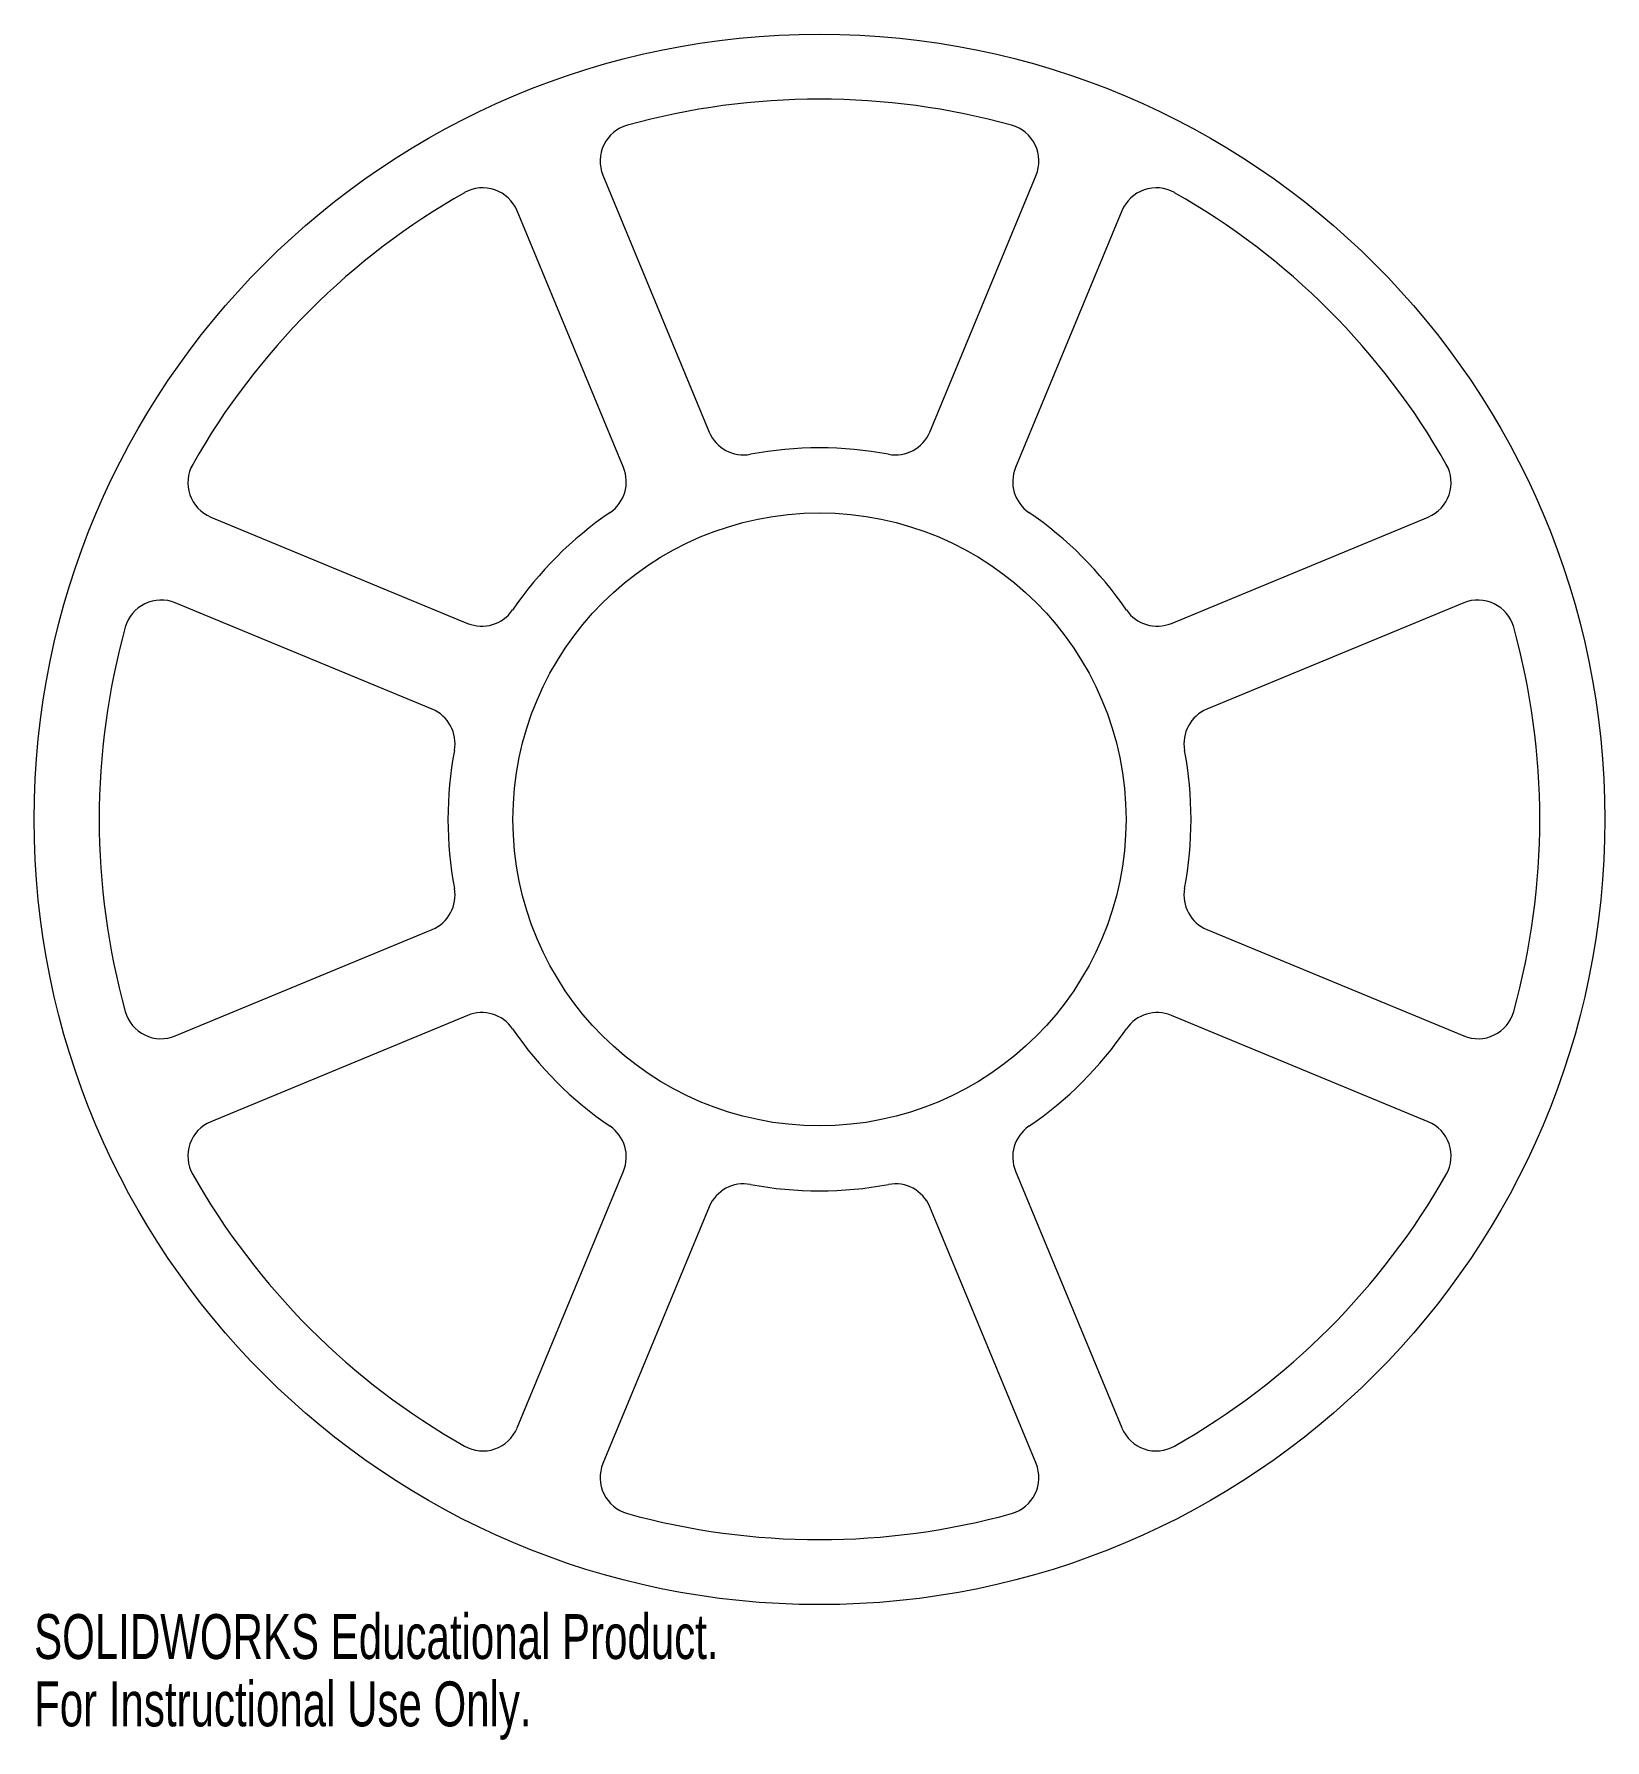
# Model space of a CAD drawing. Header units: millimetres. Extents: x -85 to 85, y -99 to 85.
import ezdxf

# ---------------------------------------------------------------- set-up
doc = ezdxf.new("R2010")
doc.units = ezdxf.units.MM
doc.styles.add('SLDTEXTSTYLE0', font='TXT', dxfattribs={"width": 0.7})

msp = doc.modelspace()

# ---------------------------------------------------------------- linework, layer by layer
at = {"color": 7, "linetype": 'Continuous', "lineweight": 15}
for p, q in [((-23.32, 69.35), (-11.86, 41.7)), ((11.86, 41.7), (23.32, 69.35)), ((-21.1, 37.88), (-32.55, 65.53)), ((32.55, 65.53), (21.1, 37.88)), ((-65.53, 32.55), (-37.88, 21.1)), ((37.88, 21.1), (65.53, 32.55)), ((-41.7, 11.86), (-69.35, 23.32)), ((69.35, 23.32), (41.7, 11.86)), ((-69.35, -23.32), (-41.7, -11.86)), ((41.7, -11.86), (69.35, -23.32)), ((-37.88, -21.1), (-65.53, -32.55)), ((65.53, -32.55), (37.88, -21.1)), ((-32.55, -65.53), (-21.1, -37.88)), ((21.1, -37.88), (32.55, -65.53)), ((-11.86, -41.7), (-23.32, -69.35)), ((23.32, -69.35), (11.86, -41.7))]:
    msp.add_line(p, q, dxfattribs=at)
for radius in [84.55, 33]:
    msp.add_circle((0, 0), radius, dxfattribs=at)
for centre, radius, start, end in [((0, 0), 77.55, 74.5287, 105.4713), ((-19.62, 70.88), 4, 105.4713, 202.5), ((19.62, 70.88), 4, 337.5, 74.5287), ((-36.25, 64), 4, 22.5, 119.5287), ((36.25, 64), 4, 60.4713, 157.5), ((0, 0), 77.55, 119.5287, 150.4713), ((0, 0), 77.55, 29.5287, 60.4713), ((-8.17, 43.24), 4, 202.5, 280.6971), ((8.17, 43.24), 4, 259.3029, 337.5), ((0, 0), 40, 79.3029, 100.6971), ((-64, 36.25), 4, 150.4713, 247.5), ((-24.8, 36.35), 4, 304.3029, 22.5), ((24.8, 36.35), 4, 157.5, 235.6971), ((64, 36.25), 4, 292.5, 29.5287), ((0, 0), 40, 124.3029, 145.6971), ((0, 0), 40, 34.3029, 55.6971), ((-70.88, 19.62), 4, 67.5, 164.5287), ((-36.35, 24.8), 4, 247.5, 325.6971), ((36.35, 24.8), 4, 214.3029, 292.5), ((70.88, 19.62), 4, 15.4713, 112.5), ((0, 0), 77.55, 164.5287, 195.4713), ((0, 0), 77.55, 344.5287, 15.4713), ((-43.24, 8.17), 4, 349.3029, 67.5), ((43.24, 8.17), 4, 112.5, 190.6971), ((0, 0), 40, 169.3029, 190.6971), ((0, 0), 40, 349.3029, 10.6971), ((-43.24, -8.17), 4, 292.5, 10.6971), ((43.24, -8.17), 4, 169.3029, 247.5), ((-70.88, -19.62), 4, 195.4713, 292.5), ((-36.35, -24.8), 4, 34.3029, 112.5), ((36.35, -24.8), 4, 67.5, 145.6971), ((70.88, -19.62), 4, 247.5, 344.5287), ((0, 0), 40, 214.3029, 235.6971), ((0, 0), 40, 304.3029, 325.6971), ((-64, -36.25), 4, 112.5, 209.5287), ((-24.8, -36.35), 4, 337.5, 55.6971), ((24.8, -36.35), 4, 124.3029, 202.5), ((64, -36.25), 4, 330.4713, 67.5), ((0, 0), 77.55, 209.5287, 240.4713), ((0, 0), 77.55, 299.5287, 330.4713), ((-8.17, -43.24), 4, 79.3029, 157.5), ((0, 0), 40, 259.3029, 280.6971), ((8.17, -43.24), 4, 22.5, 100.6971), ((-36.25, -64), 4, 240.4713, 337.5), ((36.25, -64), 4, 202.5, 299.5287), ((-19.62, -70.88), 4, 157.5, 254.5287), ((19.62, -70.88), 4, 285.4713, 22.5), ((0, 0), 77.55, 254.5287, 285.4713)]:
    msp.add_arc(centre, radius, start, end, dxfattribs=at)

# ---------------------------------------------------------------- texts
at = {"color": 7, "linetype": 'Continuous', "char_height": 4.8336, "attachment_point": 1, "style": 'SLDTEXTSTYLE0'}
for s, insert in [('SOLIDWORKS Educational Product.', (-84.55, -85.57)), ('For Instructional Use Only.', (-84.55, -92.82))]:
    msp.add_mtext(s, dxfattribs=dict(at, insert=insert))

doc.saveas('drawing.dxf')
